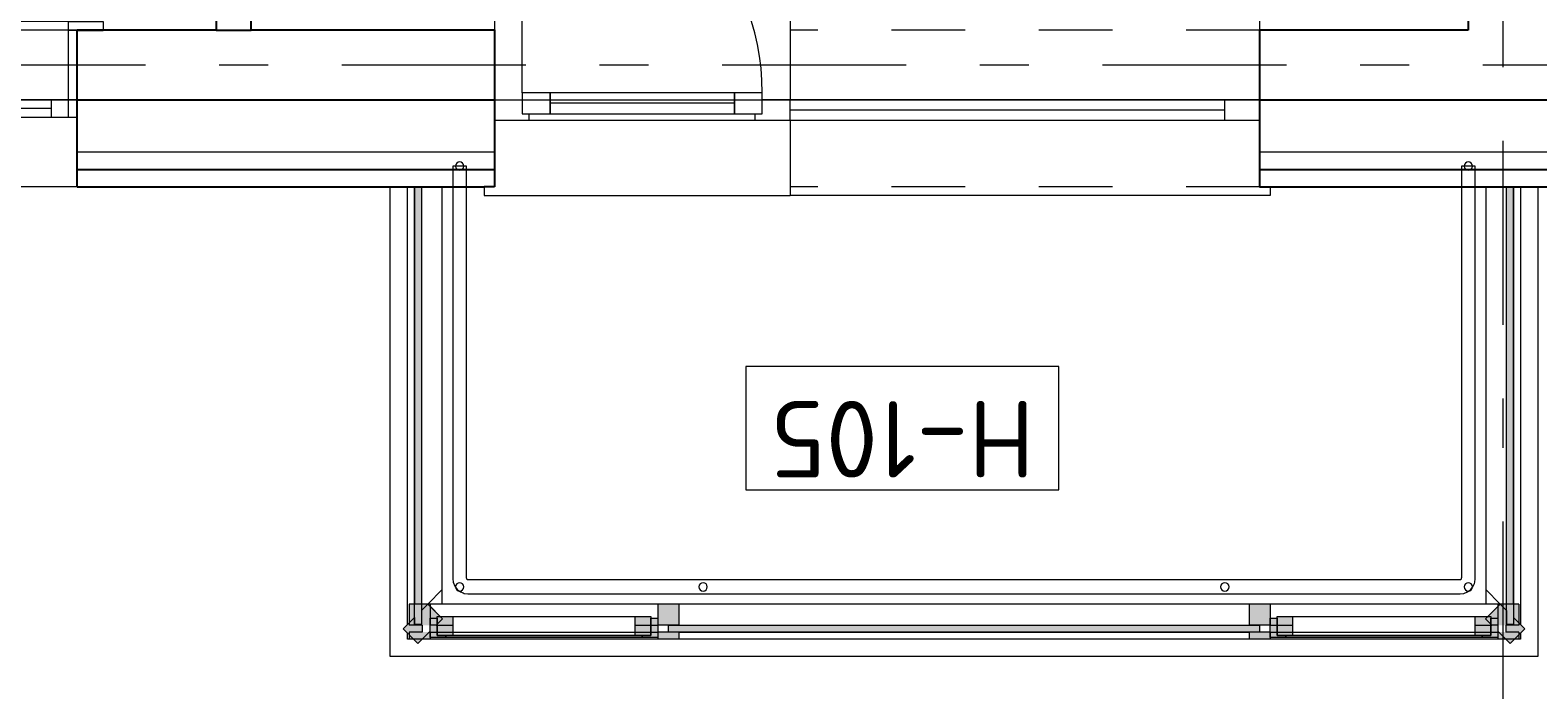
# Model space of a CAD drawing. Header units: millimetres. Extents: x 18162 to 3540582, y 72188 to 247925.
# Drawn here: x 358709 to 363044, y 76850 to 78746 of the extents above; entities that cross this region are included whole.
import ezdxf
from ezdxf.enums import TextEntityAlignment as Align

# ---------------------------------------------------------------- set-up
doc = ezdxf.new("R2010")
doc.units = ezdxf.units.MM
doc.header["$MEASUREMENT"] = 0
doc.set_wipeout_variables(frame=1)
for name, pattern in [('Dashed', [423.333333, 211.666667, -211.666667]), ('Double Dashed', [1093.611073, 529.166651, -211.666656, 141.111112, -211.666656]), ('Wipeout_Contour', [1000, 0, -1000])]:
    doc.linetypes.add(name, pattern=pattern)
for name, color, linetype in [('Archicad Windows', 7, 'Continuous'), ('Archicad Zone Stamps', 7, 'Continuous'), ('Finish - Wall', 7, 'Continuous'), ('Interior - Stair & Railing', 7, 'Continuous'), ('Model Unit - Zone A', 7, 'Continuous'), ('Structural - Bearing', 7, 'Continuous'), ('Structural - Grid', 7, 'Continuous')]:
    doc.layers.add(name, color=color, linetype=linetype)
doc.styles.add('GENERATED_STYLE_2', font='')
doc.styles.add('GENERATED_STYLE_3', font='', dxfattribs={"width": 0.8})
doc.styles.get('GENERATED_STYLE_2').set_extended_font_data('ISOCPEUR MON')
doc.styles.get('GENERATED_STYLE_3').set_extended_font_data('ISOCPEUR MON')

# ---------------------------------------------------------------- blocks, each defined once
blk = doc.blocks.new('Тагт - 50%_H-105_44_3', base_point=(361216.6, 77602.1))
at = {"layer": 'Archicad Zone Stamps', "color": 7, "linetype": 'Continuous', "lineweight": 5}
for p, q in [((361666.6, 77779.5), (360766.6, 77779.5)), ((360766.6, 77779.5), (360766.6, 77424.7)), ((361666.6, 77424.7), (361666.6, 77779.5)), ((360766.6, 77424.7), (361666.6, 77424.7))]:
    blk.add_line(p, q, dxfattribs=at)
at = {"layer": 'Archicad Zone Stamps', "color": 7, "lineweight": 5, "style": 'GENERATED_STYLE_2'}
for tag, p in [('DUMMY_861', (360843.3, 77460.2)), ('ROOM_NUMBER', (361216.6, 77460.2))]:
    blk.add_attdef(tag, text='', height=220, rotation=180, dxfattribs=at).set_placement(p, align=Align.TOP_CENTER)
blk = doc.blocks.new('Terrace Door 01 27[23]_3', base_point=(318570.5, 0))
at = {"layer": 'Archicad Windows', "color": 7, "linetype": 'Continuous', "lineweight": 13}
for p, q in [((360124, 78565.7), (360124, 79255.7)), ((360044, 78840.7), (360894, 78840.7)), ((360044, 78840.7), (360044, 78745.7)), ((362244, 78840.7), (360894, 78840.7)), ((360894, 78840.7), (360894, 78545.7)), ((362244, 78840.7), (362244, 78745.7)), ((360204, 78505.7), (360204, 78565.7)), ((360734, 78505.7), (360734, 78565.7)), ((360044, 78545.7), (360124, 78545.7)), ((360044, 78545.7), (360044, 78485.7)), ((360734, 78535.7), (360204, 78535.7)), ((360894, 78545.7), (360814, 78545.7)), ((360894, 78485.7), (360894, 78545.7)), ((362144, 78545.7), (360894, 78545.7)), ((362144, 78515.7), (360894, 78515.7)), ((362244, 78545.7), (362144, 78545.7)), ((362144, 78485.7), (362144, 78545.7)), ((362244, 78545.7), (362244, 78485.7)), ((362244, 78485.7), (360044, 78485.7)), ((360144, 78485.7), (360144, 78505.7)), ((360794, 78485.7), (360794, 78505.7)), ((360894, 78485.7), (360894, 78270.7)), ((360894, 78485.7), (360894, 78270.7)), ((360014, 78295.7), (360014, 78270.7)), ((362274, 78295.7), (362274, 78270.7)), ((360014, 78270.7), (360894, 78270.7)), ((362274, 78270.7), (360894, 78270.7))]:
    blk.add_line(p, q, dxfattribs=at)
at = {"layer": 'Archicad Windows', "color": 7, "linetype": 'Dashed', "lineweight": 13}
for p, q in [((362244, 78745.7), (360894, 78745.7)), ((362244, 78295.7), (360894, 78295.7))]:
    blk.add_line(p, q, dxfattribs=at)
at = {"layer": 'Archicad Windows', "color": 7, "linetype": 'Continuous', "lineweight": 13, "flags": 128}
for points in [[(360204, 78505.7), (360204, 78565.7), (360124, 78565.7), (360124, 78505.7)], [(360734, 78505.7), (360734, 78565.7), (360204, 78565.7), (360204, 78505.7)], [(360814, 78505.7), (360814, 78565.7), (360734, 78565.7), (360734, 78505.7)]]:
    blk.add_lwpolyline(points, close=True, dxfattribs=at)
at = {"layer": 'Archicad Windows', "color": 7, "linetype": 'Continuous', "lineweight": 13}
blk.add_arc((360124, 78565.7), 690, 0, 90, dxfattribs=at)
blk = doc.blocks.new('Window with Sidelight 27[24]_3', base_point=(318570.5, 0))
at = {"layer": 'Archicad Windows', "color": 7, "linetype": 'Continuous', "lineweight": 13}
for p, q in [((357169, 78745.7), (357169, 78770.7)), ((357169, 78770.7), (357269, 78770.7)), ((358819, 78770.7), (357269, 78770.7)), ((357269, 78770.7), (357269, 78745.7)), ((358819, 78770.7), (358919, 78770.7)), ((358819, 78745.7), (358819, 78770.7)), ((358919, 78770.7), (358919, 78745.7)), ((357269, 78745.7), (357169, 78745.7)), ((357244, 78745.7), (357169, 78745.7)), ((357244, 78745.7), (357169, 78745.7)), ((357244, 78545.7), (357244, 78745.7)), ((357244, 78745.7), (357269, 78745.7)), ((357244, 78545.7), (357244, 78745.7)), ((357244, 78545.7), (357244, 78745.7)), ((357269, 78745.7), (357269, 78545.7)), ((358819, 78545.7), (358819, 78745.7)), ((358819, 78745.7), (358844, 78745.7)), ((358919, 78745.7), (358819, 78745.7)), ((358844, 78745.7), (358844, 78545.7)), ((358844, 78545.7), (358844, 78745.7)), ((358844, 78545.7), (358844, 78745.7)), ((358844, 78745.7), (358919, 78745.7)), ((358844, 78745.7), (358919, 78745.7)), ((357269, 78545.7), (357244, 78545.7)), ((357269, 78545.7), (357244, 78545.7)), ((357244, 78495.7), (357244, 78545.7)), ((357244, 78495.7), (357244, 78545.7)), ((357319, 78545.7), (357269, 78545.7)), ((357269, 78495.7), (357269, 78545.7)), ((357319, 78495.7), (357319, 78545.7)), ((358204, 78545.7), (357319, 78545.7)), ((358204, 78520.7), (357319, 78520.7)), ((358254, 78545.7), (358204, 78545.7)), ((358204, 78545.7), (358204, 78495.7)), ((358304, 78545.7), (358254, 78545.7)), ((358304, 78495.7), (358304, 78545.7)), ((358769, 78545.7), (358304, 78545.7)), ((358769, 78520.7), (358304, 78520.7)), ((358819, 78545.7), (358769, 78545.7)), ((358769, 78545.7), (358769, 78495.7)), ((358844, 78545.7), (358819, 78545.7)), ((358844, 78545.7), (358819, 78545.7)), ((358819, 78495.7), (358819, 78545.7)), ((358844, 78495.7), (358844, 78545.7)), ((358844, 78495.7), (358844, 78545.7)), ((357244, 78495.7), (357269, 78495.7)), ((357244, 78395.7), (357244, 78495.7)), ((357269, 78495.7), (357319, 78495.7)), ((357319, 78495.7), (358204, 78495.7)), ((358204, 78495.7), (358254, 78495.7)), ((358254, 78495.7), (358304, 78495.7)), ((358304, 78495.7), (358769, 78495.7)), ((358769, 78495.7), (358819, 78495.7)), ((358819, 78495.7), (358844, 78495.7)), ((358844, 78395.7), (358844, 78495.7)), ((357244, 78345.7), (357244, 78395.7)), ((358844, 78345.7), (358844, 78395.7)), ((357244, 78295.7), (357244, 78345.7)), ((358844, 78295.7), (358844, 78345.7)), ((358844, 78295.7), (357244, 78295.7))]:
    blk.add_line(p, q, dxfattribs=at)
at = {"layer": 'Archicad Windows', "color": 7, "linetype": 'Dashed', "lineweight": 13}
blk.add_line((358844, 78745.7), (357244, 78745.7), dxfattribs=at)
blk = doc.blocks.new('Standard grid marker[168]_3', base_point=(336732.8, 78645.7))
at = {"layer": 'Structural - Grid', "color": 13, "linetype": 'Double Dashed', "lineweight": 13}
blk.add_line((337732.8, 78645.7), (372294.9, 78645.7), dxfattribs=at)
at = {"layer": 'Structural - Grid', "color": 13, "lineweight": 13, "style": 'GENERATED_STYLE_3'}
blk.add_attdef('AC_MarkerText_1', text='', height=250, rotation=180, dxfattribs=at).set_placement((373594.9, 78520.7), align=Align.TOP_CENTER)
blk = doc.blocks.new('Standard grid marker[172]_3', base_point=(362944, 72524.1))
at = {"layer": 'Structural - Grid', "color": 13, "linetype": 'Double Dashed', "lineweight": 13}
blk.add_line((362944, 73524.1), (362944, 100185.5), dxfattribs=at)
at = {"layer": 'Structural - Grid', "color": 13, "lineweight": 13, "style": 'GENERATED_STYLE_3'}
blk.add_attdef('AC_MarkerText_1', text='', height=250, rotation=180, dxfattribs=at).set_placement((362944, 101360.5), align=Align.TOP_CENTER)

msp = doc.modelspace()

# ---------------------------------------------------------------- linework, layer by layer
at = {"layer": 'Finish - Wall', "color": 7, "linetype": 'Continuous', "lineweight": 13}
for p, q in [((359894, 78355.7), (359794, 78355.7)), ((362994, 78355.7), (362894, 78355.7))]:
    msp.add_line(p, q, dxfattribs=at)
at = {"layer": 'Interior - Stair & Railing', "color": 7, "linetype": 'Continuous', "lineweight": 13}
for p, q in [((362824, 77211.7), (362824, 77195.7)), ((362864, 77195.7), (362864, 77211.7)), ((359924, 77186.7), (359924, 77170.7)), ((359924, 77170.7), (359924, 77169.4)), ((359924, 77169.4), (359925.3, 77159)), ((359964, 77172), (359964, 77186.7)), ((359964.3, 77169.4), (359964, 77172)), ((359964.8, 77168.3), (359964.3, 77169.4)), ((359965.6, 77167.3), (359964.8, 77168.3)), ((359966.6, 77166.5), (359965.6, 77167.3)), ((359967.7, 77166), (359966.6, 77166.5)), ((359969.9, 77165.7), (359967.7, 77166)), ((359970.3, 77165.7), (359969.9, 77165.7)), ((359994, 77165.7), (359970.3, 77165.7)), ((360010, 77165.7), (359994, 77165.7)), ((362802.9, 77165.7), (360010, 77165.7)), ((362817.7, 77165.7), (362802.9, 77165.7)), ((362820.2, 77166), (362817.7, 77165.7)), ((362821.4, 77166.5), (362820.2, 77166)), ((362822.4, 77167.3), (362821.4, 77166.5)), ((362823.2, 77168.3), (362822.4, 77167.3)), ((362823.6, 77169.4), (362823.2, 77168.3)), ((362823.9, 77171.6), (362823.6, 77169.4)), ((362824, 77172), (362823.9, 77171.6)), ((362824, 77195.7), (362824, 77172)), ((362862.6, 77159), (362864, 77169.4)), ((362864, 77169.4), (362864, 77195.7)), ((359925.3, 77159), (359929.9, 77148.1)), ((359929.9, 77148.1), (359937, 77138.7)), ((359937, 77138.7), (359946.4, 77131.6)), ((359946.4, 77131.6), (359954.3, 77128.3)), ((359954.3, 77128.3), (359957.3, 77127)), ((359957.3, 77127), (359967.7, 77125.7)), ((359967.7, 77125.7), (359994, 77125.7)), ((359994, 77125.7), (360010, 77125.7)), ((360010, 77125.7), (362802.9, 77125.7)), ((362802.9, 77125.7), (362819, 77125.7)), ((362819, 77125.7), (362820.3, 77125.7)), ((362820.3, 77125.7), (362830.7, 77127)), ((362830.7, 77127), (362841.6, 77131.6)), ((362841.6, 77131.6), (362850.9, 77138.7)), ((362850.9, 77138.7), (362858.1, 77148.1)), ((362858.1, 77148.1), (362861.4, 77156)), ((362861.4, 77156), (362862.6, 77159))]:
    msp.add_line(p, q, dxfattribs=at)
at = {"layer": 'Interior - Stair & Railing', "color": 7, "linetype": 'Continuous', "lineweight": 13, "flags": 128}
for points in [[(359944, 77157.7, 1), (359944, 77133.7, 1)], [(360644, 77157.7, 1), (360644, 77133.7, 1)], [(362144, 77157.7, 1), (362144, 77133.7, 1)], [(362832, 77145.7, 1), (362856, 77145.7, 1)]]:
    msp.add_lwpolyline(points, format="xyb", close=True, dxfattribs=at)
at = {"layer": 'Structural - Bearing', "color": 7, "linetype": 'Continuous', "lineweight": 13, "flags": 128}
for points in [[(339344, 96745.7), (339344, 78545.7), (369544, 78545.7), (369544, 96745.7), (356344, 96745.7), (356344, 92545.7), (353844, 92545.7), (353844, 96745.7)], [(363044, 76945.7), (359744, 76945.7), (359744, 78545.7), (363044, 78545.7)]]:
    msp.add_lwpolyline(points, close=True, dxfattribs=at)

# ---------------------------------------------------------------- block references
at = {"layer": 'Model Unit - Zone A', "color": 7, "linetype": 'Continuous', "lineweight": 5}
msp.add_blockref('Тагт - 50%_H-105_44_3', (361216.6, 77602.1), dxfattribs=at).add_auto_attribs({'ROOM_NUMBER': 'H-105'})

# ---------------------------------------------------------------- next in the draw order: wipeouts: each hides what was drawn before it
at = {"color": 254, "linetype": 'Wipeout_Contour', "lineweight": 0, "ltscale": 1840188.860872859}
msp.add_wipeout([(359894, 77138.1), (359852.3, 77096.4), (359853, 77095.7), (359859, 77095.7), (359894, 77095.7)], dxfattribs=at).dxf.layer = 'Finish - Wall'
at = {"color": 254, "linetype": 'Wipeout_Contour', "lineweight": 0, "ltscale": 1855088.323657643}
msp.add_wipeout([(362894, 77138.1), (362894, 77095.7), (362929, 77095.7), (362935, 77095.7), (362935.7, 77096.4)], dxfattribs=at).dxf.layer = 'Finish - Wall'
at = {"color": 254, "linetype": 'Wipeout_Contour', "lineweight": 0, "ltscale": 1478078.503272677}
msp.add_wipeout([(362214, 77035.7), (362214, 77095.7), (360574, 77095.7), (360574, 77035.7)], dxfattribs=at).dxf.layer = 'Finish - Wall'
at = {"color": 254, "linetype": 'Wipeout_Contour', "lineweight": 0, "ltscale": 1103831.027599866}
msp.add_wipeout([(359794, 76995.7), (359799, 76995.7), (359799, 77000.7)], dxfattribs=at).dxf.layer = 'Finish - Wall'
at = {"color": 254, "linetype": 'Wipeout_Contour', "lineweight": 0, "ltscale": 1113201.703026565}
msp.add_wipeout([(362994, 76995.7), (362989, 77000.7), (362989, 76995.7)], dxfattribs=at).dxf.layer = 'Finish - Wall'

# ---------------------------------------------------------------- next in the draw order: linework, layer by layer
at = {"layer": 'Finish - Wall', "color": 7, "linetype": 'Continuous', "lineweight": 13, "flags": 128}
msp.add_lwpolyline([(362214, 77095.7), (360574, 77095.7)], dxfattribs=at)

# ---------------------------------------------------------------- next in the draw order: wipeouts: each hides what was drawn before it
at = {"color": 254, "linetype": 'Wipeout_Contour', "lineweight": 0, "ltscale": 2209447.356086258}
msp.add_wipeout([(360514, 77095.7), (359859, 77095.7), (359859, 77089.7), (359894.7, 77054), (359876.4, 77035.7), (360514, 77035.7)], dxfattribs=at).dxf.layer = 'Finish - Wall'
at = {"color": 254, "linetype": 'Wipeout_Contour', "lineweight": 0, "ltscale": 2224794.157872666}
msp.add_wipeout([(362274, 77035.7), (362911.5, 77035.7), (362893.3, 77054), (362929, 77089.7), (362929, 77095.7), (362274, 77095.7)], dxfattribs=at).dxf.layer = 'Finish - Wall'
at = {"color": 254, "linetype": 'Wipeout_Contour', "lineweight": 0, "ltscale": 1471778.195780709}
msp.add_wipeout([(359794, 76995.7), (359799, 77000.7), (359799, 77008.2), (359794, 77013.2)], dxfattribs=at).dxf.layer = 'Finish - Wall'
at = {"color": 254, "linetype": 'Wipeout_Contour', "lineweight": 0, "ltscale": 1478028.464026154}
msp.add_wipeout([(360574, 77015.7), (360574, 76995.7), (362214, 76995.7), (362214, 77015.7)], dxfattribs=at).dxf.layer = 'Finish - Wall'
at = {"color": 254, "linetype": 'Wipeout_Contour', "lineweight": 0, "ltscale": 1484277.594573551}
msp.add_wipeout([(362994, 77013.2), (362989, 77008.2), (362989, 77000.7), (362994, 76995.7)], dxfattribs=at).dxf.layer = 'Finish - Wall'

# ---------------------------------------------------------------- next in the draw order: linework, layer by layer
at = {"layer": 'Finish - Wall', "color": 7, "linetype": 'Continuous', "lineweight": 13}
for p, q in [((360574, 77095.7), (360514, 77095.7)), ((362274, 77095.7), (362214, 77095.7)), ((359799, 77015.7), (359799, 76995.7)), ((362989, 77015.7), (362989, 76995.7))]:
    msp.add_line(p, q, dxfattribs=at)
at = {"layer": 'Finish - Wall', "color": 7, "linetype": 'Continuous', "lineweight": 13, "flags": 128}
for points in [[(359794, 76995.7), (359794, 77013.2)], [(359799, 76995.7), (359794, 76995.7)], [(362994, 76995.7), (362989, 76995.7)], [(362994, 77013.2), (362994, 76995.7)]]:
    msp.add_lwpolyline(points, dxfattribs=at)

# ---------------------------------------------------------------- next in the draw order: wipeouts: each hides what was drawn before it
at = {"color": 254, "linetype": 'Wipeout_Contour', "lineweight": 0, "ltscale": 1840651.594695168}
msp.add_wipeout([(359894, 78295.7), (359834, 78295.7), (359834, 77095.7), (359851.5, 77095.7), (359894, 77138.1)], dxfattribs=at).dxf.layer = 'Finish - Wall'
at = {"color": 254, "linetype": 'Wipeout_Contour', "lineweight": 0, "ltscale": 1855634.642609874}
msp.add_wipeout([(362954, 78295.7), (362894, 78295.7), (362894, 77138.1), (362936.4, 77095.7), (362954, 77095.7)], dxfattribs=at).dxf.layer = 'Finish - Wall'
at = {"color": 254, "linetype": 'Wipeout_Contour', "lineweight": 0, "ltscale": 1473304.72594729}
msp.add_wipeout([(359859, 77015.7), (359859, 76995.7), (360514, 76995.7), (360514, 77015.7)], dxfattribs=at).dxf.layer = 'Finish - Wall'
at = {"color": 254, "linetype": 'Wipeout_Contour', "lineweight": 0, "ltscale": 1482752.623003735}
msp.add_wipeout([(362274, 77015.7), (362274, 76995.7), (362929, 76995.7), (362929, 77015.7)], dxfattribs=at).dxf.layer = 'Finish - Wall'

# ---------------------------------------------------------------- next in the draw order: linework, layer by layer
at = {"layer": 'Finish - Wall', "color": 7, "linetype": 'Continuous', "lineweight": 13}
for p, q in [((359894, 78355.7), (359894, 78295.7)), ((362894, 78355.7), (362894, 78295.7))]:
    msp.add_line(p, q, dxfattribs=at)
at = {"layer": 'Finish - Wall', "color": 7, "linetype": 'Continuous', "lineweight": 13, "flags": 128}
for points in [[(359894, 77138.1), (359894, 78295.7)], [(362894, 78295.7), (362894, 77138.1)], [(359894, 77095.7), (359894, 77138.1)], [(362894, 77138.1), (362894, 77095.7)], [(360514, 77095.7), (359859, 77095.7)], [(362929, 77095.7), (362274, 77095.7)]]:
    msp.add_lwpolyline(points, dxfattribs=at)

# ---------------------------------------------------------------- next in the draw order: wipeouts: each hides what was drawn before it
at = {"color": 254, "linetype": 'Wipeout_Contour', "lineweight": 0, "ltscale": 2208299.922772414}
msp.add_wipeout([(359814, 78295.7), (359794, 78295.7), (359794, 77038.1), (359799, 77043.1), (359799, 77095.7), (359814, 77095.7)], dxfattribs=at).dxf.layer = 'Finish - Wall'
at = {"color": 254, "linetype": 'Wipeout_Contour', "lineweight": 0, "ltscale": 2226974.571553467}
msp.add_wipeout([(362974, 77095.7), (362989, 77095.7), (362989, 77043.1), (362994, 77038.1), (362994, 78295.7), (362974, 78295.7)], dxfattribs=at).dxf.layer = 'Finish - Wall'
at = {"color": 254, "linetype": 'Wipeout_Contour', "lineweight": 0, "ltscale": 1473335.982211459}
msp.add_wipeout([(359836.4, 77035.7), (359836.4, 77015.7), (360544, 77015.7), (360544, 77035.7)], dxfattribs=at).dxf.layer = 'Finish - Wall'

# ---------------------------------------------------------------- next in the draw order: hatches: boundary and pattern name
at = {"layer": 'Finish - Wall', "linetype": 'Continuous', "lineweight": 9}
msp.add_hatch(color=7, dxfattribs=at).paths.add_polyline_path([(359859, 77015.7), (359799, 77015.7), (359799, 76995.7), (359859, 76995.7)])

# ---------------------------------------------------------------- next in the draw order: linework, layer by layer
at = {"layer": 'Finish - Wall', "color": 7, "linetype": 'Continuous', "lineweight": 13}
for p, q in [((359859, 77095.7), (359859, 77035.7)), ((360514, 77095.7), (360514, 77035.7)), ((359814, 77058.1), (359781.5, 77025.7)), ((359836.4, 77035.7), (359799, 77035.7)), ((359814, 77058.1), (359814, 77038.1)), ((359834, 77038.1), (359814, 77038.1)), ((359836.4, 77035.7), (359836.4, 77015.7)), ((359876.4, 77035.7), (359859, 77035.7)), ((359894.7, 77054), (359876.4, 77035.7)), ((362974, 77058.1), (362974, 77038.1)), ((362974, 77058.1), (363006.4, 77025.7)), ((359781.5, 77025.7), (359824, 76983.2)), ((359836.4, 77015.7), (359799, 77015.7)), ((359859, 76995.7), (359799, 76995.7)), ((359856.4, 77015.7), (359824, 76983.2)), ((359859, 77015.7), (359856.4, 77015.7)), ((359859, 77015.7), (359859, 76995.7)), ((360514, 77015.7), (360514, 76995.7))]:
    msp.add_line(p, q, dxfattribs=at)
at = {"layer": 'Finish - Wall', "color": 7, "linetype": 'Continuous', "lineweight": 13, "flags": 128}
for points in [[(359876.4, 77035.7), (360514, 77035.7)], [(359859, 77015.7), (360514, 77015.7)], [(360514, 76995.7), (359859, 76995.7)]]:
    msp.add_lwpolyline(points, dxfattribs=at)

# ---------------------------------------------------------------- next in the draw order: wipeouts: each hides what was drawn before it
at = {"color": 254, "linetype": 'Wipeout_Contour', "lineweight": 0, "ltscale": 1472477.209615719}
msp.add_wipeout([(359814, 78315.7), (359814, 77095.7), (359834, 77095.7), (359834, 78315.7)], dxfattribs=at).dxf.layer = 'Finish - Wall'
at = {"color": 254, "linetype": 'Wipeout_Contour', "lineweight": 0, "ltscale": 1484756.547021738}
msp.add_wipeout([(362974, 78315.7), (362954, 78315.7), (362954, 77095.7), (362974, 77095.7)], dxfattribs=at).dxf.layer = 'Finish - Wall'
at = {"color": 254, "linetype": 'Wipeout_Contour', "lineweight": 0, "ltscale": 1478045.150009709}
msp.add_wipeout([(362244, 77035.7), (360544, 77035.7), (360544, 77015.7), (362244, 77015.7)], dxfattribs=at).dxf.layer = 'Finish - Wall'

# ---------------------------------------------------------------- next in the draw order: hatches: boundary and pattern name
at = {"layer": 'Finish - Wall', "linetype": 'Continuous', "lineweight": 9}
for points in [[(359834, 78315.7), (359834, 78295.7), (359894, 78295.7), (359894, 78355.7), (359794, 78355.7), (359794, 78295.7), (359814, 78295.7), (359814, 78315.7)], [(362954, 78315.7), (362974, 78315.7), (362974, 78295.7), (362994, 78295.7), (362994, 78355.7), (362894, 78355.7), (362894, 78295.7), (362954, 78295.7)], [(359859, 77035.7), (359859, 77095.7), (359799, 77095.7), (359799, 77035.7)], [(360574, 77035.7), (360574, 77095.7), (360514, 77095.7), (360514, 77035.7)], [(360574, 77015.7), (360514, 77015.7), (360514, 76995.7), (360574, 76995.7)]]:
    msp.add_hatch(color=7, dxfattribs=at).paths.add_polyline_path(points)
at = {"layer": 'Finish - Wall', "linetype": 'Continuous', "lineweight": 13}
msp.add_hatch(color=7, dxfattribs=at).paths.add_polyline_path([(359814, 78315.7), (359814, 77038.1), (359834, 77038.1), (359834, 78315.7)])

# ---------------------------------------------------------------- next in the draw order: linework, layer by layer
at = {"layer": 'Finish - Wall', "color": 7, "linetype": 'Continuous', "lineweight": 13}
for p, q in [((359794, 78355.7), (359794, 78295.7)), ((362994, 78355.7), (362994, 78295.7)), ((359814, 78295.7), (359794, 78295.7)), ((359814, 78315.7), (359814, 78295.7)), ((359834, 78315.7), (359814, 78315.7)), ((359834, 78315.7), (359834, 78295.7)), ((359894, 78295.7), (359834, 78295.7)), ((362954, 78295.7), (362894, 78295.7)), ((362954, 78315.7), (362954, 78295.7)), ((362974, 78315.7), (362954, 78315.7)), ((362974, 78315.7), (362974, 78295.7)), ((362994, 78295.7), (362974, 78295.7)), ((359799, 77095.7), (359799, 77035.7)), ((359859, 77095.7), (359799, 77095.7)), ((359852.3, 77096.4), (359834, 77078.1)), ((359834, 77078.1), (359834, 77038.1)), ((359852.3, 77096.4), (359894.7, 77054)), ((360574, 77095.7), (360574, 77035.7)), ((362214, 77095.7), (362214, 77035.7)), ((362989, 77095.7), (362929, 77095.7)), ((362935.7, 77096.4), (362954, 77078.1)), ((362989, 77095.7), (362989, 77035.7)), ((360574, 77035.7), (360514, 77035.7)), ((360574, 77015.7), (360514, 77015.7)), ((360574, 76995.7), (360514, 76995.7)), ((360574, 77015.7), (360574, 76995.7)), ((362214, 77015.7), (362214, 76995.7))]:
    msp.add_line(p, q, dxfattribs=at)
at = {"layer": 'Finish - Wall', "color": 7, "linetype": 'Continuous', "lineweight": 13, "flags": 128}
for points in [[(359794, 77038.1), (359794, 78295.7)], [(359814, 78295.7), (359814, 77095.7)], [(359834, 78295.7), (359834, 77095.7)], [(362954, 77095.7), (362954, 78295.7)], [(362974, 77095.7), (362974, 78295.7)], [(362994, 78295.7), (362994, 77038.1)], [(359894, 77138.1), (359852.3, 77096.4)], [(362935.7, 77096.4), (362894, 77138.1)], [(360574, 77035.7), (362214, 77035.7)], [(360574, 77015.7), (362214, 77015.7)], [(362214, 76995.7), (360574, 76995.7)]]:
    msp.add_lwpolyline(points, dxfattribs=at)
msp.add_lwpolyline([(359814, 78315.7), (359834, 78315.7), (359834, 77038.1), (359814, 77038.1)], close=True, dxfattribs=at)

# ---------------------------------------------------------------- next in the draw order: wipeouts: each hides what was drawn before it
at = {"color": 254, "linetype": 'Wipeout_Contour', "lineweight": 0, "ltscale": 1473327.72186625}
msp.add_wipeout([(359924, 77005.7), (360449, 77005.7), (360449, 77060.7), (359924, 77060.7)], dxfattribs=at).dxf.layer = 'Archicad Windows'
at = {"color": 254, "linetype": 'Wipeout_Contour', "lineweight": 0, "ltscale": 1482754.719553241}
msp.add_wipeout([(362244, 77015.7), (362951.5, 77015.7), (362951.5, 77035.7), (362244, 77035.7)], dxfattribs=at).dxf.layer = 'Finish - Wall'

# ---------------------------------------------------------------- next in the draw order: hatches: boundary and pattern name
at = {"layer": 'Finish - Wall', "linetype": 'Continuous', "lineweight": 13}
for points in [[(362974, 77038.1), (362974, 78315.7), (362954, 78315.7), (362954, 77038.1)], [(360544, 77015.7), (362244, 77015.7), (362244, 77035.7), (360544, 77035.7)]]:
    msp.add_hatch(color=7, dxfattribs=at).paths.add_polyline_path(points)
at = {"layer": 'Finish - Wall', "linetype": 'Continuous', "lineweight": 9}
for points in [[(362274, 77035.7), (362274, 77095.7), (362214, 77095.7), (362214, 77035.7)], [(362989, 77035.7), (362989, 77095.7), (362929, 77095.7), (362929, 77035.7)], [(362274, 77015.7), (362214, 77015.7), (362214, 76995.7), (362274, 76995.7)], [(362989, 77015.7), (362929, 77015.7), (362929, 76995.7), (362989, 76995.7)]]:
    msp.add_hatch(color=7, dxfattribs=at).paths.add_polyline_path(points)

# ---------------------------------------------------------------- next in the draw order: linework, layer by layer
at = {"layer": 'Archicad Windows', "color": 7, "linetype": 'Continuous', "lineweight": 13}
msp.add_line((359924, 77060.7), (360449, 77060.7), dxfattribs=at)
at = {"layer": 'Finish - Wall', "color": 7, "linetype": 'Continuous', "lineweight": 13}
for p, q in [((362274, 77095.7), (362274, 77035.7)), ((362935.7, 77096.4), (362893.3, 77054)), ((362929, 77095.7), (362929, 77035.7)), ((362954, 77078.1), (362954, 77038.1)), ((362274, 77035.7), (362214, 77035.7)), ((362893.3, 77054), (362911.5, 77035.7)), ((362929, 77035.7), (362911.5, 77035.7)), ((362951.5, 77035.7), (362951.5, 77015.7)), ((362989, 77035.7), (362951.5, 77035.7)), ((362974, 77038.1), (362954, 77038.1)), ((362274, 77015.7), (362214, 77015.7)), ((362274, 76995.7), (362214, 76995.7)), ((362274, 77015.7), (362274, 76995.7)), ((362929, 77015.7), (362929, 76995.7)), ((362931.5, 77015.7), (362929, 77015.7)), ((362989, 76995.7), (362929, 76995.7)), ((362931.5, 77015.7), (362964, 76983.2)), ((362989, 77015.7), (362951.5, 77015.7)), ((363006.4, 77025.7), (362964, 76983.2))]:
    msp.add_line(p, q, dxfattribs=at)
at = {"layer": 'Finish - Wall', "color": 7, "linetype": 'Continuous', "lineweight": 13, "flags": 128}
for points in [[(362974, 77038.1), (362954, 77038.1), (362954, 78315.7), (362974, 78315.7)], [(360544, 77015.7), (360544, 77035.7), (362244, 77035.7), (362244, 77015.7)]]:
    msp.add_lwpolyline(points, close=True, dxfattribs=at)
for points in [[(362274, 77035.7), (362911.5, 77035.7)], [(362274, 77015.7), (362929, 77015.7)], [(362929, 76995.7), (362274, 76995.7)]]:
    msp.add_lwpolyline(points, dxfattribs=at)

# ---------------------------------------------------------------- next in the draw order: wipeouts: each hides what was drawn before it
at = {"color": 254, "linetype": 'Wipeout_Contour', "lineweight": 0, "ltscale": 1473302.628349451}
msp.add_wipeout([(360469, 77000.7), (360469, 77005.7), (359904, 77005.7), (359904, 77000.7)], dxfattribs=at).dxf.layer = 'Archicad Windows'
at = {"color": 254, "linetype": 'Wipeout_Contour', "lineweight": 0, "ltscale": 1471511.418038263}
msp.add_wipeout([(360044, 78345.7), (358844, 78345.7), (358844, 78295.7), (360044, 78295.7)], dxfattribs=at).dxf.layer = 'Structural - Bearing'

# ---------------------------------------------------------------- next in the draw order: hatches: boundary and pattern name
at = {"layer": 'Archicad Windows', "linetype": 'Continuous', "lineweight": 9}
for points in [[(359859, 77055.7), (359859, 77000.7), (359904, 77000.7), (359904, 77005.7), (359879, 77005.7), (359879, 77055.7)], [(359879, 77060.7), (359879, 77005.7), (359924, 77005.7), (359924, 77060.7)], [(360494, 77005.7), (360494, 77060.7), (360449, 77060.7), (360449, 77005.7)], [(360514, 77000.7), (360514, 77055.7), (360494, 77055.7), (360494, 77005.7), (360469, 77005.7), (360469, 77000.7)]]:
    msp.add_hatch(color=7, dxfattribs=at).paths.add_polyline_path(points)
at = {"layer": 'Finish - Wall', "linetype": 'Continuous', "lineweight": 9}
msp.add_hatch(color=7, dxfattribs=at).paths.add_polyline_path([(359814, 77058.1), (359781.5, 77025.7), (359824, 76983.2), (359856.4, 77015.7), (359836.4, 77015.7), (359836.4, 77035.7), (359876.4, 77035.7), (359894.7, 77054), (359852.3, 77096.4), (359834, 77078.1), (359834, 77038.1), (359814, 77038.1)])

# ---------------------------------------------------------------- next in the draw order: linework, layer by layer
at = {"layer": 'Archicad Windows', "color": 7, "linetype": 'Continuous', "lineweight": 13}
for p, q in [((359924, 77015.7), (360449, 77015.7)), ((360449, 77005.7), (359924, 77005.7))]:
    msp.add_line(p, q, dxfattribs=at)
at = {"layer": 'Archicad Windows', "color": 7, "linetype": 'Continuous', "lineweight": 13, "flags": 128}
for points in [[(359859, 77055.7), (359879, 77055.7), (359879, 77005.7), (359904, 77005.7), (359904, 77000.7), (359859, 77000.7)], [(359879, 77060.7), (359924, 77060.7), (359924, 77005.7), (359879, 77005.7)], [(360494, 77005.7), (360449, 77005.7), (360449, 77060.7), (360494, 77060.7)], [(360514, 77000.7), (360469, 77000.7), (360469, 77005.7), (360494, 77005.7), (360494, 77055.7), (360514, 77055.7)], [(360469, 77000.7), (359904, 77000.7), (359904, 77005.7), (360469, 77005.7)]]:
    msp.add_lwpolyline(points, close=True, dxfattribs=at)
at = {"layer": 'Structural - Bearing', "color": 7, "linetype": 'Continuous', "lineweight": 25}
msp.add_line((360044, 78295.7), (360014, 78295.7), dxfattribs=at)
at = {"layer": 'Structural - Bearing', "color": 7, "linetype": 'Continuous', "lineweight": 25, "flags": 128}
msp.add_lwpolyline([(358844, 78295.7), (360014, 78295.7)], dxfattribs=at)

# ---------------------------------------------------------------- next in the draw order: wipeouts: each hides what was drawn before it
at = {"color": 254, "linetype": 'Wipeout_Contour', "lineweight": 0, "ltscale": 1482775.472514556}
msp.add_wipeout([(362339, 77005.7), (362864, 77005.7), (362864, 77060.7), (362339, 77060.7)], dxfattribs=at).dxf.layer = 'Archicad Windows'
at = {"color": 254, "linetype": 'Wipeout_Contour', "lineweight": 0, "ltscale": 1471554.010951024}
msp.add_wipeout([(358844, 78345.7), (360044, 78345.7), (360044, 78395.7), (358844, 78395.7)], dxfattribs=at).dxf.layer = 'Structural - Bearing'
at = {"color": 254, "linetype": 'Wipeout_Contour', "lineweight": 0, "ltscale": 1485388.997456337}
msp.add_wipeout([(362244, 78295.7), (363744, 78295.7), (363744, 78345.7), (362244, 78345.7)], dxfattribs=at).dxf.layer = 'Structural - Bearing'

# ---------------------------------------------------------------- next in the draw order: linework, layer by layer
at = {"layer": 'Archicad Windows', "color": 7, "linetype": 'Continuous', "lineweight": 13}
msp.add_line((362339, 77060.7), (362864, 77060.7), dxfattribs=at)
at = {"layer": 'Interior - Stair & Railing', "color": 7, "linetype": 'Continuous', "lineweight": 13}
for p, q in [((359924, 78355.2), (359924, 77186.7)), ((359964, 78355.2), (359924, 78355.2)), ((359964, 77186.7), (359964, 78355.2))]:
    msp.add_line(p, q, dxfattribs=at)
at = {"layer": 'Interior - Stair & Railing', "color": 7, "linetype": 'Continuous', "lineweight": 13, "flags": 128}
msp.add_lwpolyline([(359956, 78355.2, 1), (359932, 78355.2, 1)], format="xyb", close=True, dxfattribs=at)
at = {"layer": 'Structural - Bearing', "color": 7, "linetype": 'Continuous', "lineweight": 25}
for p, q in [((358844, 78345.7), (360044, 78345.7)), ((358844, 78295.7), (358844, 78345.7)), ((362244, 78295.7), (362274, 78295.7))]:
    msp.add_line(p, q, dxfattribs=at)
at = {"layer": 'Structural - Bearing', "color": 7, "linetype": 'Continuous', "lineweight": 25, "flags": 128}
msp.add_lwpolyline([(362274, 78295.7), (363744, 78295.7)], dxfattribs=at)

# ---------------------------------------------------------------- next in the draw order: wipeouts: each hides what was drawn before it
at = {"color": 254, "linetype": 'Wipeout_Contour', "lineweight": 0, "ltscale": 1482750.538853184}
msp.add_wipeout([(362884, 77000.7), (362884, 77005.7), (362319, 77005.7), (362319, 77000.7)], dxfattribs=at).dxf.layer = 'Archicad Windows'
at = {"color": 254, "linetype": 'Wipeout_Contour', "lineweight": 0, "ltscale": 1838968.79056367}
msp.add_wipeout([(358844, 78395.7), (360044, 78395.7), (360044, 78545.7), (358844, 78545.7), (358844, 78495.7)], dxfattribs=at).dxf.layer = 'Structural - Bearing'
at = {"color": 254, "linetype": 'Wipeout_Contour', "lineweight": 0, "ltscale": 1485431.192391017}
msp.add_wipeout([(362244, 78345.7), (363744, 78345.7), (363744, 78395.7), (362244, 78395.7)], dxfattribs=at).dxf.layer = 'Structural - Bearing'

# ---------------------------------------------------------------- next in the draw order: hatches: boundary and pattern name
at = {"layer": 'Archicad Windows', "linetype": 'Continuous', "lineweight": 9}
for points in [[(362274, 77055.7), (362274, 77000.7), (362319, 77000.7), (362319, 77005.7), (362294, 77005.7), (362294, 77055.7)], [(362294, 77060.7), (362294, 77005.7), (362339, 77005.7), (362339, 77060.7)], [(362909, 77005.7), (362909, 77060.7), (362864, 77060.7), (362864, 77005.7)], [(362929, 77000.7), (362929, 77055.7), (362909, 77055.7), (362909, 77005.7), (362884, 77005.7), (362884, 77000.7)]]:
    msp.add_hatch(color=7, dxfattribs=at).paths.add_polyline_path(points)
at = {"layer": 'Finish - Wall', "linetype": 'Continuous', "lineweight": 9}
msp.add_hatch(color=7, dxfattribs=at).paths.add_polyline_path([(362931.5, 77015.7), (362964, 76983.2), (363006.4, 77025.7), (362974, 77058.1), (362974, 77038.1), (362954, 77038.1), (362954, 77078.1), (362935.7, 77096.4), (362893.3, 77054), (362911.5, 77035.7), (362951.5, 77035.7), (362951.5, 77015.7)])

# ---------------------------------------------------------------- next in the draw order: linework, layer by layer
at = {"layer": 'Archicad Windows', "color": 7, "linetype": 'Continuous', "lineweight": 13}
for p, q in [((362339, 77015.7), (362864, 77015.7)), ((362864, 77005.7), (362339, 77005.7))]:
    msp.add_line(p, q, dxfattribs=at)
at = {"layer": 'Archicad Windows', "color": 7, "linetype": 'Continuous', "lineweight": 13, "flags": 128}
for points in [[(362274, 77055.7), (362294, 77055.7), (362294, 77005.7), (362319, 77005.7), (362319, 77000.7), (362274, 77000.7)], [(362294, 77060.7), (362339, 77060.7), (362339, 77005.7), (362294, 77005.7)], [(362909, 77005.7), (362864, 77005.7), (362864, 77060.7), (362909, 77060.7)], [(362929, 77000.7), (362884, 77000.7), (362884, 77005.7), (362909, 77005.7), (362909, 77055.7), (362929, 77055.7)], [(362884, 77000.7), (362319, 77000.7), (362319, 77005.7), (362884, 77005.7)]]:
    msp.add_lwpolyline(points, close=True, dxfattribs=at)
at = {"layer": 'Interior - Stair & Railing', "color": 7, "linetype": 'Continuous', "lineweight": 13}
for p, q in [((362864, 78355.2), (362824, 78355.2)), ((362824, 78355.2), (362824, 77211.7)), ((362864, 77211.7), (362864, 78355.2))]:
    msp.add_line(p, q, dxfattribs=at)
at = {"layer": 'Interior - Stair & Railing', "color": 7, "linetype": 'Continuous', "lineweight": 13, "flags": 128}
msp.add_lwpolyline([(362832, 78355.2, 1), (362856, 78355.2, 1)], format="xyb", close=True, dxfattribs=at)
at = {"layer": 'Structural - Bearing', "color": 7, "linetype": 'Continuous', "lineweight": 25}
for p, q in [((358844, 78395.7), (358844, 78495.7)), ((358844, 78345.7), (358844, 78395.7)), ((362244, 78345.7), (363744, 78345.7))]:
    msp.add_line(p, q, dxfattribs=at)
at = {"layer": 'Structural - Bearing', "color": 7, "linetype": 'Continuous', "lineweight": 13}
msp.add_line((358844, 78395.7), (360044, 78395.7), dxfattribs=at)

# ---------------------------------------------------------------- next in the draw order: wipeouts: each hides what was drawn before it
at = {"color": 254, "linetype": 'Wipeout_Contour', "lineweight": 0, "ltscale": 1471788.783689639}
msp.add_wipeout([(358844, 78745.7), (358844, 78545.7), (360044, 78545.7), (360044, 78745.7)], dxfattribs=at).dxf.layer = 'Structural - Bearing'
at = {"color": 254, "linetype": 'Wipeout_Contour', "lineweight": 0, "ltscale": 1857632.485767737}
msp.add_wipeout([(362244, 78395.7), (363744, 78395.7), (363744, 78495.7), (363744, 78545.7), (362244, 78545.7)], dxfattribs=at).dxf.layer = 'Structural - Bearing'

# ---------------------------------------------------------------- next in the draw order: linework, layer by layer
at = {"layer": 'Structural - Bearing', "color": 7, "linetype": 'Continuous', "lineweight": 25}
for p, q in [((358844, 78745.7), (358919, 78745.7)), ((358844, 78545.7), (358844, 78745.7)), ((360044, 78745.7), (360044, 78295.7)), ((358844, 78545.7), (360044, 78545.7)), ((358844, 78495.7), (358844, 78545.7))]:
    msp.add_line(p, q, dxfattribs=at)
at = {"layer": 'Structural - Bearing', "color": 7, "linetype": 'Continuous', "lineweight": 13}
msp.add_line((362244, 78395.7), (363744, 78395.7), dxfattribs=at)
at = {"layer": 'Structural - Bearing', "color": 7, "linetype": 'Continuous', "lineweight": 25, "flags": 128}
msp.add_lwpolyline([(360044, 78745.7), (358844, 78745.7)], dxfattribs=at)
at = {"layer": 'Structural - Bearing', "color": 7, "linetype": 'Continuous', "lineweight": 25}
msp.add_point((360044, 78745.7), dxfattribs=at)

# ---------------------------------------------------------------- next in the draw order: block references
at = {"layer": 'Archicad Windows', "color": 7, "linetype": 'Continuous', "lineweight": 13}
msp.add_blockref('Window with Sidelight 27[24]_3', (318570.5, 0), dxfattribs=at)

# ---------------------------------------------------------------- next in the draw order: wipeouts: each hides what was drawn before it
at = {"color": 254, "linetype": 'Wipeout_Contour', "lineweight": 0, "ltscale": 1485663.772514045}
msp.add_wipeout([(362244, 78545.7), (363744, 78545.7), (363744, 78745.7), (362244, 78745.7)], dxfattribs=at).dxf.layer = 'Structural - Bearing'

# ---------------------------------------------------------------- next in the draw order: linework, layer by layer
at = {"layer": 'Structural - Bearing', "color": 7, "linetype": 'Continuous', "lineweight": 25}
for p, q in [((362244, 78745.7), (362244, 78295.7)), ((362244, 78545.7), (363744, 78545.7))]:
    msp.add_line(p, q, dxfattribs=at)
at = {"layer": 'Structural - Bearing', "color": 7, "linetype": 'Continuous', "lineweight": 25, "flags": 128}
msp.add_lwpolyline([(362844, 78745.7), (362244, 78745.7)], dxfattribs=at)
at = {"layer": 'Structural - Bearing', "color": 7, "linetype": 'Continuous', "lineweight": 25}
msp.add_point((362244, 78745.7), dxfattribs=at)

# ---------------------------------------------------------------- next in the draw order: block references
at = {"layer": 'Archicad Windows', "color": 7, "linetype": 'Continuous', "lineweight": 13}
msp.add_blockref('Terrace Door 01 27[23]_3', (318570.5, 0), dxfattribs=at)

# ---------------------------------------------------------------- next in the draw order: wipeouts: each hides what was drawn before it
at = {"color": 254, "linetype": 'Wipeout_Contour', "lineweight": 0, "ltscale": 1472862.904976837}
msp.add_wipeout([(359244, 82345.3), (359244, 78745.7), (359344, 78745.7), (359344, 82345.3)], dxfattribs=at).dxf.layer = 'Structural - Bearing'

# ---------------------------------------------------------------- next in the draw order: linework, layer by layer
at = {"layer": 'Structural - Bearing', "color": 7, "linetype": 'Continuous', "lineweight": 25, "flags": 128}
for points in [[(359344, 78745.7), (359344, 82445.3)], [(359244, 82345.3), (359244, 78745.7)], [(359244, 78745.7), (359344, 78745.7)]]:
    msp.add_lwpolyline(points, dxfattribs=at)

# ---------------------------------------------------------------- next in the draw order: wipeouts: each hides what was drawn before it
at = {"color": 254, "linetype": 'Wipeout_Contour', "lineweight": 0, "ltscale": 1489178.979762026}
msp.add_wipeout([(363044, 78745.7), (363044, 86895.7), (362844, 86895.7), (362844, 78745.7)], dxfattribs=at).dxf.layer = 'Structural - Bearing'

# ---------------------------------------------------------------- next in the draw order: linework, layer by layer
at = {"layer": 'Structural - Bearing', "color": 7, "linetype": 'Continuous', "lineweight": 25, "flags": 128}
msp.add_lwpolyline([(362844, 84045.7), (362844, 78745.7)], dxfattribs=at)

# ---------------------------------------------------------------- next in the draw order: block references
at = {"layer": 'Structural - Grid', "color": 13, "linetype": 'Continuous', "lineweight": 13}
for name, p in [('Standard grid marker[172]_3', (362944, 72524.1)), ('Standard grid marker[168]_3', (336732.8, 78645.7))]:
    msp.add_blockref(name, p, dxfattribs=at)

doc.saveas('drawing.dxf')
